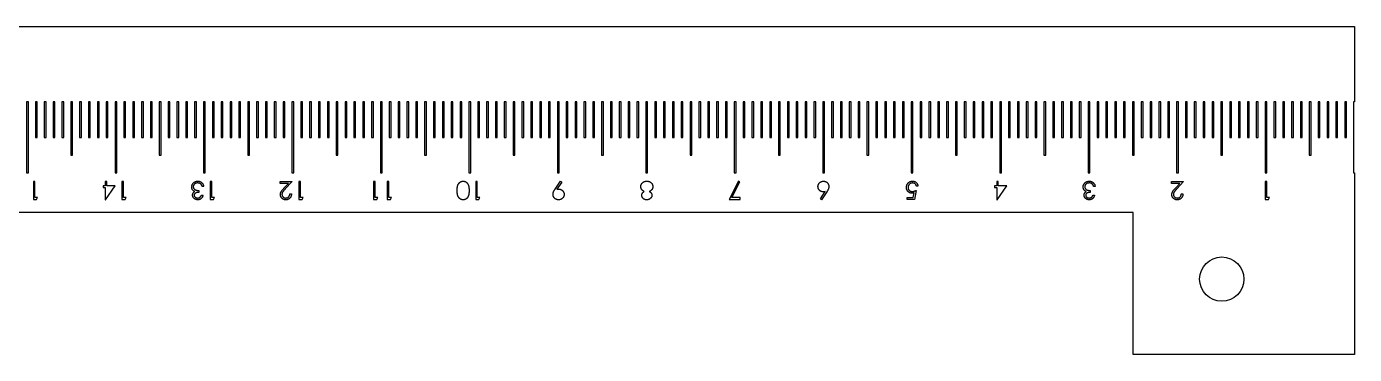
# Model space of a CAD drawing. Header units: millimetres. Extents: x -301 to -1, y -28 to 8.
# Drawn here: x -151.1 to -1, y -28.5 to 8.5 of the extents above; entities that cross this region are included whole.
import ezdxf

# ---------------------------------------------------------------- set-up
doc = ezdxf.new("R2010")
doc.units = ezdxf.units.MM
doc.layers.get('0').update_dxf_attribs({"linetype": 'CONTINUOUS'})

msp = doc.modelspace()

# ---------------------------------------------------------------- linework, layer by layer
for p, q in [((-122.44, -9.21), (-122.44, -9)), ((-122.44, -9), (-121.08, -9)), ((-121.08, -9), (-121.85, -9.83)), ((-91.36, -9.85), (-90.74, -8.95)), ((-90.74, -8.95), (-90.6, -9.05)), ((-21.67, -9.21), (-21.67, -9)), ((-21.67, -9), (-20.31, -9)), ((-20.31, -9), (-21.08, -9.83)), ((-131.64, -10), (-131.64, -10.21)), ((-131.08, -9.54), (-131.26, -9.54)), ((-121.51, -9.21), (-122.44, -9.21)), ((-122.01, -9.74), (-121.51, -9.21)), ((-121.33, -10.38), (-121.15, -10.38)), ((-90.6, -9.05), (-91.16, -9.86)), ((-61.37, -10.94), (-60.84, -10.13)), ((-60.63, -10.14), (-61.23, -11.05)), ((-50.88, -10.79), (-50.78, -10.27)), ((-50.54, -10), (-50.74, -11)), ((-50.33, -9.51), (-50.51, -9.51)), ((-30.87, -10), (-30.87, -10.21)), ((-30.31, -9.54), (-30.49, -9.54)), ((-20.74, -9.21), (-21.67, -9.21)), ((-21.24, -9.74), (-20.74, -9.21)), ((-20.56, -10.38), (-20.38, -10.38)), ((-131.33, -10.54), (-131.15, -10.54)), ((-61.23, -11.05), (-61.37, -10.94)), ((-51.56, -11), (-51.56, -10.79)), ((-51.56, -10.79), (-50.88, -10.79)), ((-50.74, -11), (-51.56, -11)), ((-30.56, -10.54), (-30.38, -10.54))]:
    msp.add_line(p, q)
for points in [[(-276, -12.5), (-276, -28.5), (-301, -28.5), (-301, -8), (-300.9, -8), (-300.9, 0), (-301, 0), (-301, 8.5), (-1, 8.5), (-1, 0), (-1.1, 0), (-1.1, -8), (-1, -8), (-1, -28.5), (-26, -28.5), (-26, -12.5)], [(-150.9, -8), (-150.9, 0), (-151.1, 0), (-151.1, -8)], [(-149.9, -4), (-149.9, 0), (-150.1, 0), (-150.1, -4)], [(-148.9, 0), (-149.1, 0), (-149.1, -4), (-148.9, -4)], [(-147.9, 0), (-148.1, 0), (-148.1, -4), (-147.9, -4)], [(-146.9, 0), (-147.1, 0), (-147.1, -4), (-146.9, -4)], [(-145.9, 0), (-146.1, 0), (-146.1, -6), (-145.9, -6)], [(-144.9, 0), (-145.1, 0), (-145.1, -4), (-144.9, -4)], [(-143.9, 0), (-144.1, 0), (-144.1, -4), (-143.9, -4)], [(-142.9, 0), (-143.1, 0), (-143.1, -4), (-142.9, -4)], [(-141.9, 0), (-142.1, 0), (-142.1, -4), (-141.9, -4)], [(-140.9, 0), (-141.1, 0), (-141.1, -8), (-140.9, -8)], [(-139.9, 0), (-140.1, 0), (-140.1, -4), (-139.9, -4)], [(-138.9, 0), (-139.1, 0), (-139.1, -4), (-138.9, -4)], [(-137.9, 0), (-138.1, 0), (-138.1, -4), (-137.9, -4)], [(-136.9, 0), (-137.1, 0), (-137.1, -4), (-136.9, -4)], [(-135.9, 0), (-136.1, 0), (-136.1, -6), (-135.9, -6)], [(-134.9, 0), (-135.1, 0), (-135.1, -4), (-134.9, -4)], [(-133.9, 0), (-134.1, 0), (-134.1, -4), (-133.9, -4)], [(-132.9, 0), (-133.1, 0), (-133.1, -4), (-132.9, -4)], [(-131.9, 0), (-132.1, 0), (-132.1, -4), (-131.9, -4)], [(-130.9, 0), (-131.1, 0), (-131.1, -8), (-130.9, -8)], [(-129.9, 0), (-130.1, 0), (-130.1, -4), (-129.9, -4)], [(-128.9, 0), (-129.1, 0), (-129.1, -4), (-128.9, -4)], [(-127.9, 0), (-128.1, 0), (-128.1, -4), (-127.9, -4)], [(-126.9, 0), (-127.1, 0), (-127.1, -4), (-126.9, -4)], [(-125.9, 0), (-126.1, 0), (-126.1, -6), (-125.9, -6)], [(-124.9, 0), (-125.1, 0), (-125.1, -4), (-124.9, -4)], [(-123.9, 0), (-124.1, 0), (-124.1, -4), (-123.9, -4)], [(-122.9, 0), (-123.1, 0), (-123.1, -4), (-122.9, -4)], [(-121.9, 0), (-122.1, 0), (-122.1, -4), (-121.9, -4)], [(-120.9, 0), (-121.1, 0), (-121.1, -8), (-120.9, -8)], [(-119.9, 0), (-120.1, 0), (-120.1, -4), (-119.9, -4)], [(-118.9, 0), (-119.1, 0), (-119.1, -4), (-118.9, -4)], [(-117.9, 0), (-118.1, 0), (-118.1, -4), (-117.9, -4)], [(-116.9, 0), (-117.1, 0), (-117.1, -4), (-116.9, -4)], [(-115.9, 0), (-116.1, 0), (-116.1, -6), (-115.9, -6)], [(-114.9, 0), (-115.1, 0), (-115.1, -4), (-114.9, -4)], [(-113.9, 0), (-114.1, 0), (-114.1, -4), (-113.9, -4)], [(-112.9, 0), (-113.1, 0), (-113.1, -4), (-112.9, -4)], [(-111.9, 0), (-112.1, 0), (-112.1, -4), (-111.9, -4)], [(-110.9, 0), (-111.1, 0), (-111.1, -8), (-110.9, -8)], [(-109.9, 0), (-110.1, 0), (-110.1, -4), (-109.9, -4)], [(-108.9, 0), (-109.1, 0), (-109.1, -4), (-108.9, -4)], [(-107.9, 0), (-108.1, 0), (-108.1, -4), (-107.9, -4)], [(-106.9, 0), (-107.1, 0), (-107.1, -4), (-106.9, -4)], [(-105.9, 0), (-106.1, 0), (-106.1, -6), (-105.9, -6)], [(-104.9, 0), (-105.1, 0), (-105.1, -4), (-104.9, -4)], [(-103.9, 0), (-104.1, 0), (-104.1, -4), (-103.9, -4)], [(-102.9, 0), (-103.1, 0), (-103.1, -4), (-102.9, -4)], [(-101.9, 0), (-102.1, 0), (-102.1, -4), (-101.9, -4)], [(-100.9, 0), (-101.1, 0), (-101.1, -8), (-100.9, -8)], [(-99.9, 0), (-100.1, 0), (-100.1, -4), (-99.9, -4)], [(-98.9, 0), (-99.1, 0), (-99.1, -4), (-98.9, -4)], [(-97.9, 0), (-98.1, 0), (-98.1, -4), (-97.9, -4)], [(-96.9, 0), (-97.1, 0), (-97.1, -4), (-96.9, -4)], [(-95.9, 0), (-96.1, 0), (-96.1, -6), (-95.9, -6)], [(-94.9, 0), (-95.1, 0), (-95.1, -4), (-94.9, -4)], [(-93.9, 0), (-94.1, 0), (-94.1, -4), (-93.9, -4)], [(-92.9, 0), (-93.1, 0), (-93.1, -4), (-92.9, -4)], [(-91.9, 0), (-92.1, 0), (-92.1, -4), (-91.9, -4)], [(-90.9, 0), (-91.1, 0), (-91.1, -8), (-90.9, -8)], [(-89.9, 0), (-90.1, 0), (-90.1, -4), (-89.9, -4)], [(-88.9, 0), (-89.1, 0), (-89.1, -4), (-88.9, -4)], [(-87.9, 0), (-88.1, 0), (-88.1, -4), (-87.9, -4)], [(-86.9, 0), (-87.1, 0), (-87.1, -4), (-86.9, -4)], [(-85.9, 0), (-86.1, 0), (-86.1, -6), (-85.9, -6)], [(-84.9, 0), (-85.1, 0), (-85.1, -4), (-84.9, -4)], [(-83.9, 0), (-84.1, 0), (-84.1, -4), (-83.9, -4)], [(-82.9, 0), (-83.1, 0), (-83.1, -4), (-82.9, -4)], [(-81.9, 0), (-82.1, 0), (-82.1, -4), (-81.9, -4)], [(-80.9, 0), (-81.1, 0), (-81.1, -8), (-80.9, -8)], [(-79.9, 0), (-80.1, 0), (-80.1, -4), (-79.9, -4)], [(-78.9, 0), (-79.1, 0), (-79.1, -4), (-78.9, -4)], [(-77.9, 0), (-78.1, 0), (-78.1, -4), (-77.9, -4)], [(-76.9, 0), (-77.1, 0), (-77.1, -4), (-76.9, -4)], [(-75.9, 0), (-76.1, 0), (-76.1, -6), (-75.9, -6)], [(-74.9, 0), (-75.1, 0), (-75.1, -4), (-74.9, -4)], [(-73.9, 0), (-74.1, 0), (-74.1, -4), (-73.9, -4)], [(-72.9, 0), (-73.1, 0), (-73.1, -4), (-72.9, -4)], [(-71.9, 0), (-72.1, 0), (-72.1, -4), (-71.9, -4)], [(-70.9, 0), (-71.1, 0), (-71.1, -8), (-70.9, -8)], [(-69.9, 0), (-70.1, 0), (-70.1, -4), (-69.9, -4)], [(-68.9, 0), (-69.1, 0), (-69.1, -4), (-68.9, -4)], [(-67.9, 0), (-68.1, 0), (-68.1, -4), (-67.9, -4)], [(-66.9, 0), (-67.1, 0), (-67.1, -4), (-66.9, -4)], [(-65.9, 0), (-66.1, 0), (-66.1, -6), (-65.9, -6)], [(-64.9, 0), (-65.1, 0), (-65.1, -4), (-64.9, -4)], [(-63.9, 0), (-64.1, 0), (-64.1, -4), (-63.9, -4)], [(-62.9, 0), (-63.1, 0), (-63.1, -4), (-62.9, -4)], [(-61.9, 0), (-62.1, 0), (-62.1, -4), (-61.9, -4)], [(-60.9, 0), (-61.1, 0), (-61.1, -8), (-60.9, -8)], [(-59.9, 0), (-60.1, 0), (-60.1, -4), (-59.9, -4)], [(-58.9, 0), (-59.1, 0), (-59.1, -4), (-58.9, -4)], [(-57.9, 0), (-58.1, 0), (-58.1, -4), (-57.9, -4)], [(-56.9, 0), (-57.1, 0), (-57.1, -4), (-56.9, -4)], [(-55.9, 0), (-56.1, 0), (-56.1, -6), (-55.9, -6)], [(-54.9, 0), (-55.1, 0), (-55.1, -4), (-54.9, -4)], [(-53.9, 0), (-54.1, 0), (-54.1, -4), (-53.9, -4)], [(-52.9, 0), (-53.1, 0), (-53.1, -4), (-52.9, -4)], [(-51.9, 0), (-52.1, 0), (-52.1, -4), (-51.9, -4)], [(-50.9, 0), (-51.1, 0), (-51.1, -8), (-50.9, -8)], [(-49.9, 0), (-50.1, 0), (-50.1, -4), (-49.9, -4)], [(-48.9, 0), (-49.1, 0), (-49.1, -4), (-48.9, -4)], [(-47.9, 0), (-48.1, 0), (-48.1, -4), (-47.9, -4)], [(-46.9, 0), (-47.1, 0), (-47.1, -4), (-46.9, -4)], [(-45.9, 0), (-46.1, 0), (-46.1, -6), (-45.9, -6)], [(-44.9, 0), (-45.1, 0), (-45.1, -4), (-44.9, -4)], [(-43.9, 0), (-44.1, 0), (-44.1, -4), (-43.9, -4)], [(-42.9, 0), (-43.1, 0), (-43.1, -4), (-42.9, -4)], [(-41.9, 0), (-42.1, 0), (-42.1, -4), (-41.9, -4)], [(-40.9, 0), (-41.1, 0), (-41.1, -8), (-40.9, -8)], [(-39.9, 0), (-40.1, 0), (-40.1, -4), (-39.9, -4)], [(-38.9, 0), (-39.1, 0), (-39.1, -4), (-38.9, -4)], [(-37.9, 0), (-38.1, 0), (-38.1, -4), (-37.9, -4)], [(-36.9, 0), (-37.1, 0), (-37.1, -4), (-36.9, -4)], [(-35.9, 0), (-36.1, 0), (-36.1, -6), (-35.9, -6)], [(-34.9, 0), (-35.1, 0), (-35.1, -4), (-34.9, -4)], [(-33.9, 0), (-34.1, 0), (-34.1, -4), (-33.9, -4)], [(-32.9, 0), (-33.1, 0), (-33.1, -4), (-32.9, -4)], [(-31.9, 0), (-32.1, 0), (-32.1, -4), (-31.9, -4)], [(-30.9, 0), (-31.1, 0), (-31.1, -8), (-30.9, -8)], [(-29.9, 0), (-30.1, 0), (-30.1, -4), (-29.9, -4)], [(-28.9, 0), (-29.1, 0), (-29.1, -4), (-28.9, -4)], [(-27.9, 0), (-28.1, 0), (-28.1, -4), (-27.9, -4)], [(-26.9, 0), (-27.1, 0), (-27.1, -4), (-26.9, -4)], [(-25.9, 0), (-26.1, 0), (-26.1, -6), (-25.9, -6)], [(-24.9, 0), (-25.1, 0), (-25.1, -4), (-24.9, -4)], [(-23.9, 0), (-24.1, 0), (-24.1, -4), (-23.9, -4)], [(-22.9, 0), (-23.1, 0), (-23.1, -4), (-22.9, -4)], [(-21.9, 0), (-22.1, 0), (-22.1, -4), (-21.9, -4)], [(-20.9, 0), (-21.1, 0), (-21.1, -8), (-20.9, -8)], [(-19.9, 0), (-20.1, 0), (-20.1, -4), (-19.9, -4)], [(-18.9, 0), (-19.1, 0), (-19.1, -4), (-18.9, -4)], [(-17.9, 0), (-18.1, 0), (-18.1, -4), (-17.9, -4)], [(-16.9, 0), (-17.1, 0), (-17.1, -4), (-16.9, -4)], [(-15.9, 0), (-16.1, 0), (-16.1, -6), (-15.9, -6)], [(-14.9, 0), (-15.1, 0), (-15.1, -4), (-14.9, -4)], [(-13.9, 0), (-14.1, 0), (-14.1, -4), (-13.9, -4)], [(-12.9, 0), (-13.1, 0), (-13.1, -4), (-12.9, -4)], [(-11.9, 0), (-12.1, 0), (-12.1, -4), (-11.9, -4)], [(-10.9, 0), (-11.1, 0), (-11.1, -8), (-10.9, -8)], [(-9.9, 0), (-10.1, 0), (-10.1, -4), (-9.9, -4)], [(-8.9, 0), (-9.1, 0), (-9.1, -4), (-8.9, -4)], [(-7.9, 0), (-8.1, 0), (-8.1, -4), (-7.9, -4)], [(-6.9, 0), (-7.1, 0), (-7.1, -4), (-6.9, -4)], [(-5.9, 0), (-6.1, 0), (-6.1, -6), (-5.9, -6)], [(-4.9, 0), (-5.1, 0), (-5.1, -4), (-4.9, -4)], [(-3.9, 0), (-4.1, 0), (-4.1, -4), (-3.9, -4)], [(-2.9, 0), (-3.1, 0), (-3.1, -4), (-2.9, -4)], [(-1.9, 0), (-2.1, 0), (-2.1, -4), (-1.9, -4)], [(-149.96, -11), (-149.85, -10.79), (-150.15, -10.79), (-150.15, -9), (-150.33, -9), (-150.33, -11)], [(-142.17, -11.05), (-141.08, -9.46), (-142.03, -9.46), (-142.03, -9), (-142.21, -9), (-142.21, -9.46), (-142.44, -9.46), (-142.44, -9.67), (-142.21, -9.67), (-142.21, -11.05)], [(-139.96, -11), (-139.85, -10.79), (-140.15, -10.79), (-140.15, -9), (-140.33, -9), (-140.33, -11)], [(-129.96, -11), (-129.85, -10.79), (-130.15, -10.79), (-130.15, -9), (-130.33, -9), (-130.33, -11)], [(-119.96, -11), (-119.85, -10.79), (-120.15, -10.79), (-120.15, -9), (-120.33, -9), (-120.33, -11)], [(-111.5, -11), (-111.38, -10.79), (-111.69, -10.79), (-111.69, -9), (-111.87, -9), (-111.87, -11)], [(-109.96, -11), (-109.85, -10.79), (-110.15, -10.79), (-110.15, -9), (-110.33, -9), (-110.33, -11)], [(-99.96, -11), (-99.85, -10.79), (-100.15, -10.79), (-100.15, -9), (-100.33, -9), (-100.33, -11)], [(-70.44, -11), (-70.44, -10.79), (-71.36, -10.79), (-70.46, -9.03), (-70.62, -8.95), (-71.67, -11)], [(-41.4, -11.05), (-40.31, -9.46), (-41.26, -9.46), (-41.26, -9), (-41.44, -9), (-41.44, -9.46), (-41.67, -9.46), (-41.67, -9.67), (-41.44, -9.67), (-41.44, -11.05)], [(-10.73, -11), (-10.62, -10.79), (-10.92, -10.79), (-10.92, -9), (-11.1, -9), (-11.1, -11)]]:
    msp.add_lwpolyline(points, close=True)
msp.add_circle((-16, -20), 2.5)
for points, knots in [([(-132.44, -9.59), (-132.43, -9.57), (-132.43, -9.51), (-132.41, -9.43), (-132.39, -9.35), (-132.35, -9.27), (-132.3, -9.2), (-132.24, -9.13), (-132.17, -9.08), (-132.1, -9.03), (-132.02, -8.99), (-131.93, -8.97), (-131.84, -8.95), (-131.78, -8.95), (-131.74, -8.95)], [0, 0, 0, 0, 0.079648, 0.158922, 0.239619, 0.322609, 0.406035, 0.487602, 0.569685, 0.653036, 0.737436, 0.822478, 0.909748, 1, 1, 1, 1]), ([(-131.74, -8.95), (-131.72, -8.95), (-131.68, -8.95), (-131.62, -8.96), (-131.56, -8.97), (-131.5, -8.99), (-131.45, -9.01), (-131.4, -9.03), (-131.35, -9.06), (-131.31, -9.1), (-131.26, -9.14), (-131.23, -9.18), (-131.19, -9.23), (-131.16, -9.28), (-131.13, -9.34), (-131.11, -9.4), (-131.09, -9.47), (-131.08, -9.51), (-131.08, -9.54)], [0, 0, 0, 0, 0.065541, 0.128963, 0.190377, 0.250092, 0.308548, 0.366398, 0.424542, 0.48317, 0.542243, 0.601739, 0.662506, 0.724856, 0.789128, 0.856346, 0.926295, 1, 1, 1, 1]), ([(-102.44, -10), (-102.44, -9.97), (-102.43, -9.91), (-102.43, -9.82), (-102.42, -9.74), (-102.41, -9.66), (-102.4, -9.59), (-102.39, -9.52), (-102.37, -9.46), (-102.35, -9.4), (-102.32, -9.35), (-102.3, -9.29), (-102.27, -9.25), (-102.24, -9.2), (-102.21, -9.16), (-102.17, -9.13), (-102.14, -9.09), (-102.1, -9.06), (-102.06, -9.04), (-102.02, -9.01), (-101.97, -8.99), (-101.93, -8.98), (-101.89, -8.96), (-101.84, -8.96), (-101.79, -8.95), (-101.76, -8.95), (-101.75, -8.95)], [0, 0, 0, 0, 0.065063, 0.126773, 0.185516, 0.240765, 0.29298, 0.34225, 0.388919, 0.432776, 0.474628, 0.514775, 0.553606, 0.591426, 0.628028, 0.663804, 0.698984, 0.733591, 0.767628, 0.801208, 0.834264, 0.866981, 0.89972, 0.932702, 0.966176, 1, 1, 1, 1]), ([(-101.75, -8.95), (-101.73, -8.95), (-101.7, -8.95), (-101.65, -8.95), (-101.61, -8.96), (-101.56, -8.98), (-101.52, -8.99), (-101.48, -9.01), (-101.44, -9.03), (-101.4, -9.06), (-101.36, -9.09), (-101.33, -9.12), (-101.3, -9.16), (-101.27, -9.2), (-101.24, -9.24), (-101.21, -9.29), (-101.18, -9.33), (-101.16, -9.39), (-101.14, -9.45), (-101.12, -9.51), (-101.11, -9.58), (-101.1, -9.65), (-101.09, -9.73), (-101.08, -9.82), (-101.08, -9.91), (-101.08, -9.97), (-101.08, -10)], [0, 0, 0, 0, 0.033787, 0.066622, 0.099285, 0.131361, 0.163585, 0.196104, 0.228902, 0.262158, 0.295991, 0.330218, 0.36506, 0.400951, 0.43762, 0.475708, 0.515381, 0.556414, 0.599765, 0.646424, 0.696431, 0.749782, 0.806573, 0.867436, 0.931887, 1, 1, 1, 1]), ([(-81.52, -9.17), (-81.5, -9.15), (-81.47, -9.12), (-81.41, -9.07), (-81.35, -9.03), (-81.29, -9), (-81.22, -8.98), (-81.15, -8.96), (-81.07, -8.95), (-81.01, -8.95), (-80.98, -8.95)], [0, 0, 0, 0, 0.1192835, 0.2370929, 0.354796, 0.4745763, 0.5974601, 0.7249262, 0.8588832, 1, 1, 1, 1]), ([(-80.98, -8.95), (-80.96, -8.95), (-80.91, -8.95), (-80.83, -8.96), (-80.76, -8.97), (-80.69, -9), (-80.63, -9.02), (-80.58, -9.06), (-80.52, -9.1), (-80.48, -9.14), (-80.44, -9.19), (-80.4, -9.24), (-80.37, -9.29), (-80.35, -9.34), (-80.33, -9.4), (-80.32, -9.45), (-80.31, -9.51), (-80.31, -9.55), (-80.31, -9.57)], [0, 0, 0, 0, 0.078556, 0.152863, 0.22356, 0.290375, 0.355403, 0.418291, 0.480389, 0.543073, 0.604924, 0.664398, 0.721943, 0.778375, 0.83383, 0.888861, 0.944089, 1, 1, 1, 1]), ([(-61.64, -9.56), (-61.64, -9.53), (-61.64, -9.48), (-61.62, -9.4), (-61.6, -9.32), (-61.56, -9.25), (-61.52, -9.18), (-61.46, -9.13), (-61.4, -9.07), (-61.33, -9.03), (-61.26, -8.99), (-61.18, -8.97), (-61.1, -8.95), (-61.04, -8.95), (-61.02, -8.95)], [0, 0, 0, 0, 0.085948, 0.169125, 0.250399, 0.33229, 0.413364, 0.494172, 0.576022, 0.660757, 0.745783, 0.830044, 0.914028, 1, 1, 1, 1]), ([(-61.02, -8.95), (-60.99, -8.95), (-60.94, -8.95), (-60.86, -8.97), (-60.78, -8.99), (-60.71, -9.03), (-60.64, -9.07), (-60.58, -9.12), (-60.53, -9.18), (-60.49, -9.25), (-60.45, -9.32), (-60.43, -9.4), (-60.41, -9.48), (-60.41, -9.53), (-60.41, -9.56)], [0, 0, 0, 0, 0.084335, 0.167052, 0.249566, 0.33274, 0.415915, 0.497828, 0.580373, 0.6646, 0.749467, 0.83251, 0.915639, 1, 1, 1, 1]), ([(-51.64, -9.65), (-51.64, -9.64), (-51.64, -9.6), (-51.64, -9.56), (-51.63, -9.51), (-51.62, -9.46), (-51.61, -9.42), (-51.59, -9.37), (-51.57, -9.33), (-51.55, -9.29), (-51.53, -9.25), (-51.5, -9.21), (-51.47, -9.18), (-51.44, -9.14), (-51.41, -9.11), (-51.38, -9.09), (-51.34, -9.06), (-51.3, -9.04), (-51.26, -9.02), (-51.22, -9), (-51.18, -8.98), (-51.14, -8.97), (-51.09, -8.96), (-51.04, -8.95), (-50.99, -8.95), (-50.96, -8.95), (-50.94, -8.95)], [0, 0, 0, 0, 0.044014, 0.087434, 0.130118, 0.172554, 0.214555, 0.256298, 0.298438, 0.340849, 0.382715, 0.423924, 0.464246, 0.504074, 0.543862, 0.583567, 0.623094, 0.663229, 0.703551, 0.743938, 0.784541, 0.82575, 0.867757, 0.910745, 0.954914, 1, 1, 1, 1]), ([(-50.94, -8.95), (-50.92, -8.95), (-50.88, -8.95), (-50.83, -8.96), (-50.77, -8.97), (-50.72, -8.99), (-50.67, -9.01), (-50.62, -9.04), (-50.57, -9.07), (-50.53, -9.11), (-50.49, -9.15), (-50.46, -9.19), (-50.43, -9.24), (-50.4, -9.29), (-50.38, -9.34), (-50.36, -9.39), (-50.34, -9.45), (-50.34, -9.49), (-50.33, -9.51)], [0, 0, 0, 0, 0.0654211, 0.1287084, 0.1902361, 0.2507244, 0.3106372, 0.3707664, 0.4316147, 0.493523, 0.5558835, 0.6173424, 0.678668, 0.7407114, 0.8029854, 0.8668026, 0.9323472, 1, 1, 1, 1]), ([(-31.67, -9.59), (-31.67, -9.57), (-31.66, -9.51), (-31.65, -9.43), (-31.62, -9.35), (-31.58, -9.27), (-31.53, -9.2), (-31.47, -9.13), (-31.4, -9.08), (-31.33, -9.03), (-31.25, -8.99), (-31.16, -8.97), (-31.07, -8.95), (-31.01, -8.95), (-30.97, -8.95)], [0, 0, 0, 0, 0.079648, 0.158922, 0.239619, 0.322609, 0.406035, 0.487602, 0.569685, 0.653036, 0.737436, 0.822478, 0.909748, 1, 1, 1, 1]), ([(-30.97, -8.95), (-30.95, -8.95), (-30.91, -8.95), (-30.85, -8.96), (-30.79, -8.97), (-30.73, -8.99), (-30.68, -9.01), (-30.63, -9.03), (-30.58, -9.06), (-30.54, -9.1), (-30.49, -9.14), (-30.46, -9.18), (-30.42, -9.23), (-30.39, -9.28), (-30.36, -9.34), (-30.34, -9.4), (-30.32, -9.47), (-30.31, -9.51), (-30.31, -9.54)], [0, 0, 0, 0, 0.065541, 0.128963, 0.190377, 0.250092, 0.308548, 0.366398, 0.424542, 0.48317, 0.542243, 0.601739, 0.662506, 0.724856, 0.789128, 0.856346, 0.926295, 1, 1, 1, 1]), ([(-132.32, -9.95), (-132.33, -9.94), (-132.35, -9.91), (-132.37, -9.87), (-132.39, -9.83), (-132.41, -9.78), (-132.42, -9.74), (-132.43, -9.69), (-132.43, -9.64), (-132.44, -9.61), (-132.44, -9.59)], [0, 0, 0, 0, 0.1281355, 0.2541727, 0.3781116, 0.5017123, 0.6239863, 0.7470956, 0.8728746, 1, 1, 1, 1]), ([(-132.33, -10.53), (-132.33, -10.51), (-132.33, -10.47), (-132.32, -10.41), (-132.3, -10.35), (-132.28, -10.3), (-132.24, -10.25), (-132.2, -10.2), (-132.15, -10.16), (-132.12, -10.13), (-132.1, -10.12)], [0, 0, 0, 0, 0.128068, 0.250608, 0.37063, 0.490072, 0.610375, 0.734313, 0.863217, 1, 1, 1, 1]), ([(-132.1, -10.12), (-132.12, -10.11), (-132.16, -10.09), (-132.22, -10.05), (-132.27, -10), (-132.3, -9.97), (-132.32, -9.95)], [0, 0, 0, 0, 0.25388, 0.503009, 0.750291, 1, 1, 1, 1]), ([(-131.75, -9.15), (-131.77, -9.15), (-131.8, -9.15), (-131.86, -9.16), (-131.91, -9.17), (-131.95, -9.18), (-132, -9.2), (-132.04, -9.22), (-132.08, -9.25), (-132.12, -9.28), (-132.15, -9.31), (-132.18, -9.35), (-132.2, -9.38), (-132.22, -9.42), (-132.24, -9.46), (-132.25, -9.49), (-132.26, -9.54), (-132.26, -9.56), (-132.26, -9.58)], [0, 0, 0, 0, 0.076072, 0.148752, 0.218403, 0.28576, 0.350598, 0.414964, 0.478069, 0.541761, 0.60435, 0.664075, 0.721464, 0.777587, 0.832644, 0.887844, 0.94346, 1, 1, 1, 1]), ([(-132.26, -9.58), (-132.26, -9.6), (-132.25, -9.63), (-132.24, -9.69), (-132.22, -9.74), (-132.19, -9.79), (-132.15, -9.84), (-132.11, -9.88), (-132.06, -9.91), (-132.01, -9.93), (-131.97, -9.95), (-131.93, -9.96), (-131.89, -9.97), (-131.85, -9.98), (-131.8, -9.99), (-131.75, -9.99), (-131.7, -10), (-131.66, -10), (-131.64, -10)], [0, 0, 0, 0, 0.0669092, 0.1334854, 0.2010351, 0.2712343, 0.34288, 0.4138361, 0.4859766, 0.5602296, 0.5998842, 0.6440548, 0.6918919, 0.7446875, 0.8014918, 0.8628577, 0.9293284, 1, 1, 1, 1]), ([(-131.64, -10.21), (-131.67, -10.21), (-131.71, -10.21), (-131.79, -10.22), (-131.85, -10.23), (-131.92, -10.25), (-131.97, -10.28), (-132.02, -10.3), (-132.06, -10.34), (-132.1, -10.37), (-132.12, -10.41), (-132.14, -10.45), (-132.15, -10.49), (-132.15, -10.52), (-132.15, -10.53)], [0, 0, 0, 0, 0.110166, 0.215787, 0.318027, 0.417574, 0.51165, 0.596162, 0.672935, 0.74367, 0.810677, 0.874059, 0.936696, 1, 1, 1, 1]), ([(-131.41, -9.26), (-131.42, -9.25), (-131.45, -9.24), (-131.48, -9.21), (-131.52, -9.2), (-131.56, -9.18), (-131.61, -9.17), (-131.65, -9.16), (-131.7, -9.15), (-131.73, -9.15), (-131.75, -9.15)], [0, 0, 0, 0, 0.118271, 0.236178, 0.355663, 0.475904, 0.600127, 0.728608, 0.861313, 1, 1, 1, 1]), ([(-131.26, -9.54), (-131.26, -9.52), (-131.27, -9.49), (-131.29, -9.45), (-131.3, -9.41), (-131.32, -9.37), (-131.34, -9.34), (-131.36, -9.31), (-131.39, -9.28), (-131.4, -9.27), (-131.41, -9.26)], [0, 0, 0, 0, 0.14977, 0.291316, 0.425966, 0.55216, 0.671527, 0.786122, 0.895325, 1, 1, 1, 1]), ([(-122.41, -10.46), (-122.41, -10.43), (-122.41, -10.37), (-122.39, -10.29), (-122.37, -10.21), (-122.33, -10.15), (-122.3, -10.1), (-122.28, -10.06), (-122.24, -10.01), (-122.2, -9.96), (-122.16, -9.91), (-122.11, -9.86), (-122.06, -9.8), (-122.02, -9.76), (-122.01, -9.74)], [0, 0, 0, 0, 0.098702, 0.195672, 0.292422, 0.391343, 0.444462, 0.504229, 0.570352, 0.642546, 0.722288, 0.807921, 0.90047, 1, 1, 1, 1]), ([(-121.81, -11.05), (-121.83, -11.05), (-121.87, -11.05), (-121.93, -11.04), (-121.99, -11.03), (-122.05, -11.01), (-122.1, -10.98), (-122.15, -10.95), (-122.2, -10.92), (-122.24, -10.87), (-122.28, -10.83), (-122.32, -10.78), (-122.35, -10.73), (-122.37, -10.68), (-122.39, -10.63), (-122.4, -10.57), (-122.41, -10.52), (-122.41, -10.48), (-122.41, -10.46)], [0, 0, 0, 0, 0.069475, 0.136517, 0.200789, 0.26383, 0.325735, 0.387291, 0.449509, 0.512968, 0.576275, 0.63758, 0.697903, 0.757172, 0.816599, 0.876653, 0.93729, 1, 1, 1, 1]), ([(-121.85, -9.83), (-121.87, -9.85), (-121.91, -9.89), (-121.96, -9.94), (-122.01, -9.99), (-122.05, -10.04), (-122.08, -10.08), (-122.11, -10.12), (-122.14, -10.16), (-122.17, -10.2), (-122.19, -10.25), (-122.21, -10.31), (-122.23, -10.38), (-122.23, -10.42), (-122.23, -10.44)], [0, 0, 0, 0, 0.110803, 0.212829, 0.306101, 0.390647, 0.466924, 0.534481, 0.593587, 0.644557, 0.7362, 0.825024, 0.911986, 1, 1, 1, 1]), ([(-122.23, -10.44), (-122.23, -10.45), (-122.23, -10.48), (-122.22, -10.52), (-122.21, -10.56), (-122.2, -10.6), (-122.18, -10.63), (-122.16, -10.66), (-122.13, -10.7), (-122.11, -10.73), (-122.07, -10.75), (-122.04, -10.78), (-122, -10.8), (-121.97, -10.82), (-121.93, -10.83), (-121.88, -10.84), (-121.84, -10.84), (-121.81, -10.85), (-121.8, -10.85)], [0, 0, 0, 0, 0.061965, 0.122122, 0.180988, 0.239933, 0.299906, 0.359989, 0.421776, 0.486576, 0.551535, 0.615018, 0.677259, 0.73973, 0.80305, 0.866495, 0.931973, 1, 1, 1, 1]), ([(-121.15, -10.38), (-121.16, -10.41), (-121.16, -10.46), (-121.17, -10.52), (-121.18, -10.59), (-121.21, -10.65), (-121.23, -10.71), (-121.26, -10.76), (-121.3, -10.82), (-121.35, -10.86), (-121.39, -10.91), (-121.44, -10.95), (-121.5, -10.98), (-121.55, -11.01), (-121.61, -11.03), (-121.68, -11.04), (-121.74, -11.05), (-121.78, -11.05), (-121.81, -11.05)], [0, 0, 0, 0, 0.068791, 0.135103, 0.198979, 0.261904, 0.323495, 0.385195, 0.446969, 0.509765, 0.572251, 0.633405, 0.693251, 0.752583, 0.812579, 0.873275, 0.93555, 1, 1, 1, 1]), ([(-121.8, -10.85), (-121.78, -10.85), (-121.75, -10.84), (-121.71, -10.84), (-121.66, -10.83), (-121.62, -10.82), (-121.58, -10.8), (-121.55, -10.78), (-121.51, -10.75), (-121.48, -10.73), (-121.45, -10.69), (-121.42, -10.66), (-121.4, -10.62), (-121.38, -10.58), (-121.36, -10.53), (-121.35, -10.49), (-121.34, -10.44), (-121.34, -10.4), (-121.33, -10.38)], [0, 0, 0, 0, 0.064439, 0.126547, 0.186887, 0.245878, 0.304041, 0.362191, 0.420976, 0.48066, 0.5406, 0.600689, 0.661936, 0.724443, 0.789038, 0.856314, 0.926352, 1, 1, 1, 1]), ([(-101.75, -11.05), (-101.76, -11.05), (-101.79, -11.05), (-101.84, -11.05), (-101.89, -11.04), (-101.93, -11.02), (-101.97, -11.01), (-102.02, -10.99), (-102.06, -10.97), (-102.1, -10.94), (-102.14, -10.91), (-102.17, -10.88), (-102.21, -10.84), (-102.24, -10.8), (-102.27, -10.75), (-102.3, -10.71), (-102.32, -10.66), (-102.35, -10.6), (-102.37, -10.54), (-102.39, -10.48), (-102.4, -10.41), (-102.41, -10.34), (-102.42, -10.26), (-102.43, -10.18), (-102.43, -10.09), (-102.44, -10.03), (-102.44, -10)], [0, 0, 0, 0, 0.033788, 0.067194, 0.099862, 0.132567, 0.165151, 0.197913, 0.231319, 0.265083, 0.299255, 0.334399, 0.369943, 0.406284, 0.444064, 0.482998, 0.523354, 0.565537, 0.609613, 0.656391, 0.705885, 0.758325, 0.813832, 0.872795, 0.934722, 1, 1, 1, 1]), ([(-101.08, -10), (-101.08, -10.03), (-101.08, -10.09), (-101.08, -10.18), (-101.09, -10.27), (-101.1, -10.35), (-101.11, -10.42), (-101.12, -10.49), (-101.14, -10.55), (-101.16, -10.61), (-101.18, -10.66), (-101.21, -10.71), (-101.23, -10.76), (-101.26, -10.8), (-101.29, -10.84), (-101.33, -10.88), (-101.36, -10.91), (-101.4, -10.94), (-101.44, -10.97), (-101.48, -10.99), (-101.52, -11.01), (-101.56, -11.02), (-101.61, -11.04), (-101.65, -11.05), (-101.7, -11.05), (-101.73, -11.05), (-101.75, -11.05)], [0, 0, 0, 0, 0.0685946, 0.133246, 0.1943126, 0.2512792, 0.3045134, 0.3542349, 0.4004806, 0.4434108, 0.4840149, 0.5232523, 0.5610424, 0.5979002, 0.6335185, 0.6683144, 0.7024957, 0.7366854, 0.7702932, 0.8034373, 0.835913, 0.8684602, 0.9008465, 0.9334665, 0.9662576, 1, 1, 1, 1]), ([(-91.59, -10.44), (-91.59, -10.42), (-91.59, -10.37), (-91.58, -10.31), (-91.56, -10.24), (-91.54, -10.19), (-91.53, -10.14), (-91.51, -10.1), (-91.49, -10.07), (-91.47, -10.03), (-91.45, -9.98), (-91.42, -9.94), (-91.39, -9.9), (-91.37, -9.86), (-91.36, -9.85)], [0, 0, 0, 0, 0.09832, 0.199417, 0.305603, 0.416162, 0.474582, 0.537006, 0.603857, 0.67409, 0.749417, 0.828253, 0.912054, 1, 1, 1, 1]), ([(-90.97, -11.05), (-91, -11.05), (-91.05, -11.05), (-91.13, -11.03), (-91.21, -11.01), (-91.28, -10.97), (-91.35, -10.93), (-91.41, -10.88), (-91.46, -10.81), (-91.51, -10.75), (-91.55, -10.67), (-91.57, -10.6), (-91.59, -10.52), (-91.59, -10.46), (-91.59, -10.44)], [0, 0, 0, 0, 0.085532, 0.169003, 0.251943, 0.335682, 0.419409, 0.501265, 0.583703, 0.668, 0.751919, 0.834598, 0.916526, 1, 1, 1, 1]), ([(-91.16, -9.86), (-91.12, -9.86), (-91.05, -9.85), (-90.98, -9.85), (-90.95, -9.85)], [0, 0, 0, 0, 0.507858, 1, 1, 1, 1]), ([(-90.33, -10.44), (-90.33, -10.47), (-90.34, -10.52), (-90.35, -10.6), (-90.38, -10.68), (-90.41, -10.75), (-90.46, -10.81), (-90.51, -10.87), (-90.58, -10.93), (-90.65, -10.97), (-90.72, -11.01), (-90.8, -11.03), (-90.89, -11.05), (-90.94, -11.05), (-90.97, -11.05)], [0, 0, 0, 0, 0.085249, 0.167327, 0.248175, 0.328829, 0.409908, 0.490584, 0.572993, 0.658265, 0.744222, 0.82906, 0.913938, 1, 1, 1, 1]), ([(-90.95, -9.85), (-90.92, -9.85), (-90.88, -9.85), (-90.82, -9.86), (-90.76, -9.87), (-90.71, -9.89), (-90.66, -9.91), (-90.6, -9.94), (-90.56, -9.98), (-90.51, -10.02), (-90.47, -10.06), (-90.43, -10.11), (-90.4, -10.16), (-90.38, -10.21), (-90.36, -10.26), (-90.34, -10.32), (-90.33, -10.38), (-90.33, -10.42), (-90.33, -10.44)], [0, 0, 0, 0, 0.066295, 0.130131, 0.192862, 0.25436, 0.31591, 0.377338, 0.440205, 0.504175, 0.568034, 0.630228, 0.690861, 0.751422, 0.811466, 0.87275, 0.935391, 1, 1, 1, 1]), ([(-81.67, -9.58), (-81.67, -9.56), (-81.67, -9.53), (-81.66, -9.47), (-81.65, -9.41), (-81.63, -9.36), (-81.61, -9.31), (-81.58, -9.26), (-81.55, -9.21), (-81.53, -9.18), (-81.52, -9.17)], [0, 0, 0, 0, 0.1281582, 0.2536731, 0.3773253, 0.4993846, 0.6229184, 0.7458394, 0.8713953, 1, 1, 1, 1]), ([(-81.28, -10.11), (-81.3, -10.11), (-81.33, -10.09), (-81.37, -10.06), (-81.42, -10.03), (-81.45, -10.01), (-81.49, -9.98), (-81.52, -9.95), (-81.55, -9.91), (-81.57, -9.88), (-81.6, -9.85), (-81.61, -9.81), (-81.63, -9.78), (-81.64, -9.74), (-81.65, -9.7), (-81.66, -9.66), (-81.67, -9.62), (-81.67, -9.6), (-81.67, -9.58)], [0, 0, 0, 0, 0.079525, 0.1551, 0.22722, 0.295911, 0.362056, 0.42552, 0.485813, 0.544495, 0.60146, 0.657841, 0.713974, 0.769468, 0.82613, 0.882885, 0.940701, 1, 1, 1, 1]), ([(-81.56, -10.53), (-81.56, -10.51), (-81.56, -10.47), (-81.55, -10.41), (-81.53, -10.35), (-81.49, -10.29), (-81.45, -10.24), (-81.4, -10.2), (-81.35, -10.15), (-81.3, -10.13), (-81.28, -10.11)], [0, 0, 0, 0, 0.121904, 0.239413, 0.35541, 0.472091, 0.592859, 0.718703, 0.854892, 1, 1, 1, 1]), ([(-80.31, -9.57), (-80.31, -9.58), (-80.31, -9.61), (-80.31, -9.65), (-80.32, -9.69), (-80.33, -9.73), (-80.34, -9.77), (-80.36, -9.8), (-80.38, -9.84), (-80.4, -9.87), (-80.43, -9.91), (-80.45, -9.94), (-80.49, -9.97), (-80.52, -10), (-80.56, -10.03), (-80.61, -10.06), (-80.65, -10.09), (-80.69, -10.11), (-80.7, -10.11)], [0, 0, 0, 0, 0.058854, 0.116315, 0.172675, 0.22878, 0.28458, 0.340257, 0.39663, 0.453507, 0.512318, 0.572648, 0.636022, 0.702363, 0.771483, 0.844184, 0.92007, 1, 1, 1, 1]), ([(-80.7, -10.11), (-80.68, -10.13), (-80.63, -10.15), (-80.57, -10.2), (-80.52, -10.25), (-80.48, -10.3), (-80.45, -10.36), (-80.43, -10.41), (-80.41, -10.48), (-80.41, -10.52), (-80.41, -10.54)], [0, 0, 0, 0, 0.14586, 0.282426, 0.41085, 0.535029, 0.654701, 0.770133, 0.884556, 1, 1, 1, 1]), ([(-61.05, -10.15), (-61.07, -10.15), (-61.11, -10.15), (-61.17, -10.14), (-61.22, -10.13), (-61.28, -10.11), (-61.33, -10.09), (-61.38, -10.06), (-61.42, -10.02), (-61.47, -9.98), (-61.51, -9.94), (-61.54, -9.89), (-61.57, -9.84), (-61.6, -9.79), (-61.62, -9.74), (-61.63, -9.68), (-61.64, -9.62), (-61.64, -9.58), (-61.64, -9.56)], [0, 0, 0, 0, 0.065231, 0.128405, 0.190067, 0.250943, 0.311546, 0.372863, 0.435024, 0.499072, 0.563091, 0.62551, 0.68668, 0.747283, 0.808563, 0.870742, 0.934341, 1, 1, 1, 1]), ([(-60.84, -10.13), (-60.88, -10.14), (-60.94, -10.15), (-61.01, -10.15), (-61.05, -10.15)], [0, 0, 0, 0, 0.512659, 1, 1, 1, 1]), ([(-60.41, -9.56), (-60.41, -9.58), (-60.41, -9.62), (-60.42, -9.68), (-60.44, -9.75), (-60.45, -9.8), (-60.47, -9.85), (-60.49, -9.89), (-60.51, -9.92), (-60.53, -9.96), (-60.55, -10.01), (-60.58, -10.05), (-60.6, -10.09), (-60.62, -10.12), (-60.63, -10.14)], [0, 0, 0, 0, 0.097818, 0.199726, 0.305276, 0.415811, 0.474472, 0.537274, 0.603657, 0.674299, 0.749834, 0.828598, 0.912378, 1, 1, 1, 1]), ([(-51.01, -10.31), (-51.03, -10.31), (-51.08, -10.31), (-51.14, -10.3), (-51.2, -10.28), (-51.26, -10.26), (-51.32, -10.24), (-51.37, -10.2), (-51.42, -10.17), (-51.46, -10.12), (-51.51, -10.08), (-51.54, -10.03), (-51.57, -9.97), (-51.6, -9.91), (-51.62, -9.85), (-51.63, -9.79), (-51.64, -9.72), (-51.64, -9.68), (-51.64, -9.65)], [0, 0, 0, 0, 0.065808, 0.129394, 0.190894, 0.251281, 0.310815, 0.370371, 0.430768, 0.492881, 0.555104, 0.616067, 0.677256, 0.73826, 0.800762, 0.864778, 0.931045, 1, 1, 1, 1]), ([(-50.95, -9.15), (-50.97, -9.15), (-51, -9.16), (-51.05, -9.16), (-51.1, -9.17), (-51.15, -9.19), (-51.19, -9.21), (-51.23, -9.24), (-51.27, -9.26), (-51.31, -9.3), (-51.35, -9.34), (-51.38, -9.38), (-51.4, -9.42), (-51.43, -9.46), (-51.44, -9.51), (-51.45, -9.56), (-51.46, -9.61), (-51.46, -9.64), (-51.46, -9.66)], [0, 0, 0, 0, 0.064207, 0.126425, 0.18768, 0.248216, 0.308305, 0.369661, 0.431699, 0.495947, 0.559758, 0.622295, 0.683911, 0.745092, 0.80674, 0.869087, 0.93329, 1, 1, 1, 1]), ([(-51.46, -9.66), (-51.46, -9.68), (-51.46, -9.71), (-51.45, -9.75), (-51.44, -9.8), (-51.43, -9.84), (-51.41, -9.88), (-51.39, -9.91), (-51.36, -9.95), (-51.33, -9.98), (-51.3, -10.01), (-51.26, -10.03), (-51.22, -10.06), (-51.18, -10.07), (-51.13, -10.09), (-51.08, -10.1), (-51.03, -10.1), (-51, -10.1), (-50.98, -10.1)], [0, 0, 0, 0, 0.065351, 0.127916, 0.18836, 0.247216, 0.30563, 0.36377, 0.422661, 0.482687, 0.5433, 0.604118, 0.664965, 0.727413, 0.791468, 0.858055, 0.927037, 1, 1, 1, 1]), ([(-50.78, -10.27), (-50.8, -10.27), (-50.84, -10.29), (-50.9, -10.3), (-50.96, -10.31), (-50.99, -10.31), (-51.01, -10.31)], [0, 0, 0, 0, 0.275068, 0.532901, 0.773973, 1, 1, 1, 1]), ([(-50.98, -10.1), (-50.96, -10.1), (-50.93, -10.1), (-50.88, -10.1), (-50.83, -10.09), (-50.78, -10.08), (-50.72, -10.06), (-50.66, -10.04), (-50.6, -10.02), (-50.56, -10.01), (-50.54, -10)], [0, 0, 0, 0, 0.102203, 0.211023, 0.3251, 0.446502, 0.573788, 0.708901, 0.850358, 1, 1, 1, 1]), ([(-50.51, -9.51), (-50.52, -9.49), (-50.53, -9.46), (-50.54, -9.41), (-50.57, -9.36), (-50.59, -9.32), (-50.63, -9.28), (-50.66, -9.25), (-50.7, -9.22), (-50.75, -9.2), (-50.8, -9.18), (-50.85, -9.16), (-50.9, -9.16), (-50.94, -9.15), (-50.95, -9.15)], [0, 0, 0, 0, 0.094687, 0.181994, 0.264377, 0.34218, 0.418618, 0.496509, 0.577369, 0.661511, 0.746733, 0.831258, 0.915206, 1, 1, 1, 1]), ([(-31.55, -9.95), (-31.56, -9.94), (-31.58, -9.91), (-31.6, -9.87), (-31.62, -9.83), (-31.64, -9.78), (-31.65, -9.74), (-31.66, -9.69), (-31.67, -9.64), (-31.67, -9.61), (-31.67, -9.59)], [0, 0, 0, 0, 0.128136, 0.254173, 0.378112, 0.501712, 0.623986, 0.747096, 0.872875, 1, 1, 1, 1]), ([(-31.56, -10.53), (-31.56, -10.51), (-31.56, -10.47), (-31.55, -10.41), (-31.53, -10.35), (-31.51, -10.3), (-31.47, -10.25), (-31.43, -10.2), (-31.39, -10.16), (-31.35, -10.13), (-31.33, -10.12)], [0, 0, 0, 0, 0.128068, 0.250608, 0.37063, 0.490072, 0.610375, 0.734313, 0.863217, 1, 1, 1, 1]), ([(-31.33, -10.12), (-31.35, -10.11), (-31.39, -10.09), (-31.45, -10.05), (-31.5, -10), (-31.53, -9.97), (-31.55, -9.95)], [0, 0, 0, 0, 0.25388, 0.503009, 0.750291, 1, 1, 1, 1]), ([(-30.98, -9.15), (-31, -9.15), (-31.03, -9.15), (-31.09, -9.16), (-31.14, -9.17), (-31.19, -9.18), (-31.23, -9.2), (-31.27, -9.22), (-31.31, -9.25), (-31.35, -9.28), (-31.38, -9.31), (-31.41, -9.35), (-31.43, -9.38), (-31.45, -9.42), (-31.47, -9.46), (-31.48, -9.49), (-31.49, -9.54), (-31.49, -9.56), (-31.49, -9.58)], [0, 0, 0, 0, 0.076072, 0.148752, 0.218403, 0.28576, 0.350598, 0.414964, 0.478069, 0.541761, 0.60435, 0.664075, 0.721464, 0.777587, 0.832644, 0.887844, 0.94346, 1, 1, 1, 1]), ([(-31.49, -9.58), (-31.49, -9.6), (-31.48, -9.63), (-31.47, -9.69), (-31.45, -9.74), (-31.42, -9.79), (-31.38, -9.84), (-31.34, -9.88), (-31.29, -9.91), (-31.24, -9.93), (-31.2, -9.95), (-31.16, -9.96), (-31.13, -9.97), (-31.08, -9.98), (-31.04, -9.99), (-30.98, -9.99), (-30.93, -10), (-30.89, -10), (-30.87, -10)], [0, 0, 0, 0, 0.0669092, 0.1334854, 0.2010351, 0.2712343, 0.34288, 0.4138361, 0.4859766, 0.5602296, 0.5998842, 0.6440548, 0.6918919, 0.7446875, 0.8014918, 0.8628577, 0.9293284, 1, 1, 1, 1]), ([(-30.87, -10.21), (-30.9, -10.21), (-30.95, -10.21), (-31.02, -10.22), (-31.08, -10.23), (-31.15, -10.25), (-31.2, -10.28), (-31.25, -10.3), (-31.3, -10.34), (-31.33, -10.37), (-31.35, -10.41), (-31.37, -10.45), (-31.38, -10.49), (-31.38, -10.52), (-31.38, -10.53)], [0, 0, 0, 0, 0.110166, 0.215787, 0.318027, 0.417574, 0.51165, 0.596162, 0.672935, 0.74367, 0.810677, 0.874059, 0.936696, 1, 1, 1, 1]), ([(-30.64, -9.26), (-30.66, -9.25), (-30.68, -9.24), (-30.71, -9.21), (-30.75, -9.2), (-30.79, -9.18), (-30.84, -9.17), (-30.88, -9.16), (-30.93, -9.15), (-30.96, -9.15), (-30.98, -9.15)], [0, 0, 0, 0, 0.118271, 0.236178, 0.355663, 0.475904, 0.600127, 0.728608, 0.861313, 1, 1, 1, 1]), ([(-30.49, -9.54), (-30.49, -9.52), (-30.5, -9.49), (-30.52, -9.45), (-30.53, -9.41), (-30.55, -9.37), (-30.57, -9.34), (-30.6, -9.31), (-30.62, -9.28), (-30.64, -9.27), (-30.64, -9.26)], [0, 0, 0, 0, 0.14977, 0.291316, 0.425966, 0.55216, 0.671527, 0.786122, 0.895325, 1, 1, 1, 1]), ([(-21.64, -10.46), (-21.64, -10.43), (-21.64, -10.37), (-21.62, -10.29), (-21.6, -10.21), (-21.57, -10.15), (-21.53, -10.1), (-21.51, -10.06), (-21.47, -10.01), (-21.44, -9.96), (-21.39, -9.91), (-21.35, -9.86), (-21.29, -9.8), (-21.26, -9.76), (-21.24, -9.74)], [0, 0, 0, 0, 0.098702, 0.195672, 0.292422, 0.391343, 0.444462, 0.504229, 0.570352, 0.642546, 0.722288, 0.807921, 0.90047, 1, 1, 1, 1]), ([(-21.04, -11.05), (-21.06, -11.05), (-21.1, -11.05), (-21.16, -11.04), (-21.22, -11.03), (-21.28, -11.01), (-21.33, -10.98), (-21.38, -10.95), (-21.43, -10.92), (-21.47, -10.87), (-21.51, -10.83), (-21.55, -10.78), (-21.58, -10.73), (-21.6, -10.68), (-21.62, -10.63), (-21.63, -10.57), (-21.64, -10.52), (-21.64, -10.48), (-21.64, -10.46)], [0, 0, 0, 0, 0.069475, 0.136517, 0.200789, 0.26383, 0.325735, 0.387291, 0.449509, 0.512968, 0.576275, 0.63758, 0.697903, 0.757172, 0.816599, 0.876653, 0.93729, 1, 1, 1, 1]), ([(-21.08, -9.83), (-21.1, -9.85), (-21.14, -9.89), (-21.19, -9.94), (-21.24, -9.99), (-21.28, -10.04), (-21.31, -10.08), (-21.34, -10.12), (-21.37, -10.16), (-21.4, -10.2), (-21.42, -10.25), (-21.45, -10.31), (-21.46, -10.38), (-21.46, -10.42), (-21.46, -10.44)], [0, 0, 0, 0, 0.110803, 0.212829, 0.306101, 0.390647, 0.466924, 0.534481, 0.593587, 0.644557, 0.7362, 0.825024, 0.911986, 1, 1, 1, 1]), ([(-21.46, -10.44), (-21.46, -10.45), (-21.46, -10.48), (-21.45, -10.52), (-21.44, -10.56), (-21.43, -10.6), (-21.41, -10.63), (-21.39, -10.66), (-21.37, -10.7), (-21.34, -10.73), (-21.3, -10.75), (-21.27, -10.78), (-21.23, -10.8), (-21.2, -10.82), (-21.16, -10.83), (-21.12, -10.84), (-21.07, -10.84), (-21.04, -10.85), (-21.03, -10.85)], [0, 0, 0, 0, 0.061965, 0.122122, 0.180988, 0.239933, 0.299906, 0.359989, 0.421776, 0.486576, 0.551535, 0.615018, 0.677259, 0.73973, 0.80305, 0.866495, 0.931973, 1, 1, 1, 1]), ([(-20.38, -10.38), (-20.39, -10.41), (-20.39, -10.46), (-20.4, -10.52), (-20.41, -10.59), (-20.44, -10.65), (-20.46, -10.71), (-20.5, -10.76), (-20.53, -10.82), (-20.58, -10.86), (-20.62, -10.91), (-20.68, -10.95), (-20.73, -10.98), (-20.79, -11.01), (-20.84, -11.03), (-20.91, -11.04), (-20.97, -11.05), (-21.01, -11.05), (-21.04, -11.05)], [0, 0, 0, 0, 0.068791, 0.135103, 0.198979, 0.261904, 0.323495, 0.385195, 0.446969, 0.509765, 0.572251, 0.633405, 0.693251, 0.752583, 0.812579, 0.873275, 0.93555, 1, 1, 1, 1]), ([(-21.03, -10.85), (-21.01, -10.85), (-20.98, -10.84), (-20.94, -10.84), (-20.89, -10.83), (-20.85, -10.82), (-20.81, -10.8), (-20.78, -10.78), (-20.74, -10.75), (-20.71, -10.73), (-20.68, -10.69), (-20.65, -10.66), (-20.63, -10.62), (-20.61, -10.58), (-20.59, -10.53), (-20.58, -10.49), (-20.57, -10.44), (-20.57, -10.4), (-20.56, -10.38)], [0, 0, 0, 0, 0.064439, 0.126547, 0.186887, 0.245878, 0.304041, 0.362191, 0.420976, 0.48066, 0.5406, 0.600689, 0.661936, 0.724443, 0.789038, 0.856314, 0.926352, 1, 1, 1, 1]), ([(-131.75, -11.05), (-131.78, -11.05), (-131.83, -11.05), (-131.9, -11.03), (-131.98, -11.01), (-132.05, -10.98), (-132.11, -10.94), (-132.17, -10.9), (-132.22, -10.84), (-132.26, -10.79), (-132.29, -10.73), (-132.32, -10.66), (-132.33, -10.6), (-132.33, -10.55), (-132.33, -10.53)], [0, 0, 0, 0, 0.0902542, 0.1785398, 0.266093, 0.354631, 0.4418862, 0.5257469, 0.6081136, 0.6901973, 0.7708215, 0.8483262, 0.9240117, 1, 1, 1, 1]), ([(-132.15, -10.53), (-132.15, -10.54), (-132.15, -10.56), (-132.15, -10.59), (-132.14, -10.62), (-132.13, -10.65), (-132.11, -10.68), (-132.09, -10.71), (-132.07, -10.73), (-132.04, -10.75), (-132.01, -10.78), (-131.98, -10.79), (-131.95, -10.81), (-131.91, -10.82), (-131.87, -10.83), (-131.83, -10.84), (-131.79, -10.85), (-131.77, -10.85), (-131.75, -10.85)], [0, 0, 0, 0, 0.055275, 0.109966, 0.163247, 0.218076, 0.273301, 0.330909, 0.390995, 0.454176, 0.518862, 0.583311, 0.648517, 0.715031, 0.782502, 0.852323, 0.924928, 1, 1, 1, 1]), ([(-131.75, -10.85), (-131.73, -10.85), (-131.68, -10.84), (-131.62, -10.83), (-131.56, -10.81), (-131.52, -10.78), (-131.48, -10.76), (-131.46, -10.73), (-131.43, -10.71), (-131.41, -10.68), (-131.39, -10.65), (-131.37, -10.62), (-131.35, -10.58), (-131.34, -10.55), (-131.33, -10.54)], [0, 0, 0, 0, 0.122712, 0.239685, 0.351816, 0.463766, 0.520818, 0.579448, 0.640604, 0.705298, 0.773634, 0.844669, 0.920057, 1, 1, 1, 1]), ([(-131.15, -10.54), (-131.16, -10.56), (-131.17, -10.6), (-131.19, -10.65), (-131.21, -10.71), (-131.24, -10.76), (-131.26, -10.8), (-131.3, -10.84), (-131.33, -10.88), (-131.37, -10.92), (-131.41, -10.95), (-131.45, -10.98), (-131.5, -11), (-131.55, -11.02), (-131.59, -11.03), (-131.64, -11.04), (-131.7, -11.05), (-131.73, -11.05), (-131.75, -11.05)], [0, 0, 0, 0, 0.072625, 0.141977, 0.208985, 0.273957, 0.336889, 0.398745, 0.460116, 0.520825, 0.580994, 0.640152, 0.698622, 0.757271, 0.816427, 0.876254, 0.937165, 1, 1, 1, 1]), ([(-81, -11.05), (-81.02, -11.05), (-81.07, -11.05), (-81.15, -11.04), (-81.22, -11.01), (-81.28, -10.98), (-81.35, -10.94), (-81.4, -10.9), (-81.45, -10.85), (-81.49, -10.79), (-81.52, -10.73), (-81.55, -10.66), (-81.56, -10.6), (-81.56, -10.55), (-81.56, -10.53)], [0, 0, 0, 0, 0.08941, 0.176306, 0.262626, 0.349446, 0.435498, 0.518928, 0.601355, 0.684256, 0.765807, 0.844877, 0.92228, 1, 1, 1, 1]), ([(-80.41, -10.54), (-80.41, -10.56), (-80.41, -10.6), (-80.43, -10.67), (-80.45, -10.73), (-80.49, -10.79), (-80.53, -10.85), (-80.58, -10.9), (-80.64, -10.94), (-80.7, -10.98), (-80.77, -11.01), (-80.84, -11.03), (-80.92, -11.05), (-80.97, -11.05), (-81, -11.05)], [0, 0, 0, 0, 0.0740584, 0.1488704, 0.2266677, 0.3077348, 0.3911572, 0.4739294, 0.5579278, 0.6449893, 0.7333641, 0.821092, 0.9092872, 1, 1, 1, 1]), ([(-30.98, -11.05), (-31.01, -11.05), (-31.06, -11.05), (-31.13, -11.03), (-31.21, -11.01), (-31.28, -10.98), (-31.34, -10.94), (-31.4, -10.9), (-31.45, -10.84), (-31.49, -10.79), (-31.52, -10.73), (-31.55, -10.66), (-31.56, -10.6), (-31.56, -10.55), (-31.56, -10.53)], [0, 0, 0, 0, 0.090254, 0.17854, 0.266093, 0.354631, 0.441886, 0.525747, 0.608114, 0.690197, 0.770821, 0.848326, 0.924012, 1, 1, 1, 1]), ([(-31.38, -10.53), (-31.38, -10.54), (-31.38, -10.56), (-31.38, -10.59), (-31.37, -10.62), (-31.36, -10.65), (-31.34, -10.68), (-31.32, -10.71), (-31.3, -10.73), (-31.27, -10.75), (-31.24, -10.78), (-31.21, -10.79), (-31.18, -10.81), (-31.14, -10.82), (-31.1, -10.83), (-31.07, -10.84), (-31.02, -10.85), (-31, -10.85), (-30.98, -10.85)], [0, 0, 0, 0, 0.055275, 0.109966, 0.163247, 0.218076, 0.273301, 0.330909, 0.390995, 0.454176, 0.518862, 0.583311, 0.648517, 0.715031, 0.782502, 0.852323, 0.924928, 1, 1, 1, 1]), ([(-30.98, -10.85), (-30.96, -10.85), (-30.92, -10.84), (-30.85, -10.83), (-30.79, -10.81), (-30.75, -10.78), (-30.71, -10.76), (-30.69, -10.73), (-30.66, -10.71), (-30.64, -10.68), (-30.62, -10.65), (-30.6, -10.62), (-30.58, -10.58), (-30.57, -10.55), (-30.56, -10.54)], [0, 0, 0, 0, 0.122712, 0.239685, 0.351816, 0.463766, 0.520818, 0.579448, 0.640604, 0.705298, 0.773634, 0.844669, 0.920057, 1, 1, 1, 1]), ([(-30.38, -10.54), (-30.39, -10.56), (-30.4, -10.6), (-30.42, -10.65), (-30.44, -10.71), (-30.47, -10.76), (-30.49, -10.8), (-30.53, -10.84), (-30.56, -10.88), (-30.6, -10.92), (-30.64, -10.95), (-30.68, -10.98), (-30.73, -11), (-30.78, -11.02), (-30.82, -11.03), (-30.87, -11.04), (-30.93, -11.05), (-30.96, -11.05), (-30.98, -11.05)], [0, 0, 0, 0, 0.072625, 0.141977, 0.208985, 0.273957, 0.336889, 0.398745, 0.460116, 0.520825, 0.580994, 0.640152, 0.698622, 0.757271, 0.816427, 0.876254, 0.937165, 1, 1, 1, 1])]:
    msp.add_open_spline(points, degree=3, knots=knots)

doc.saveas('drawing.dxf')
